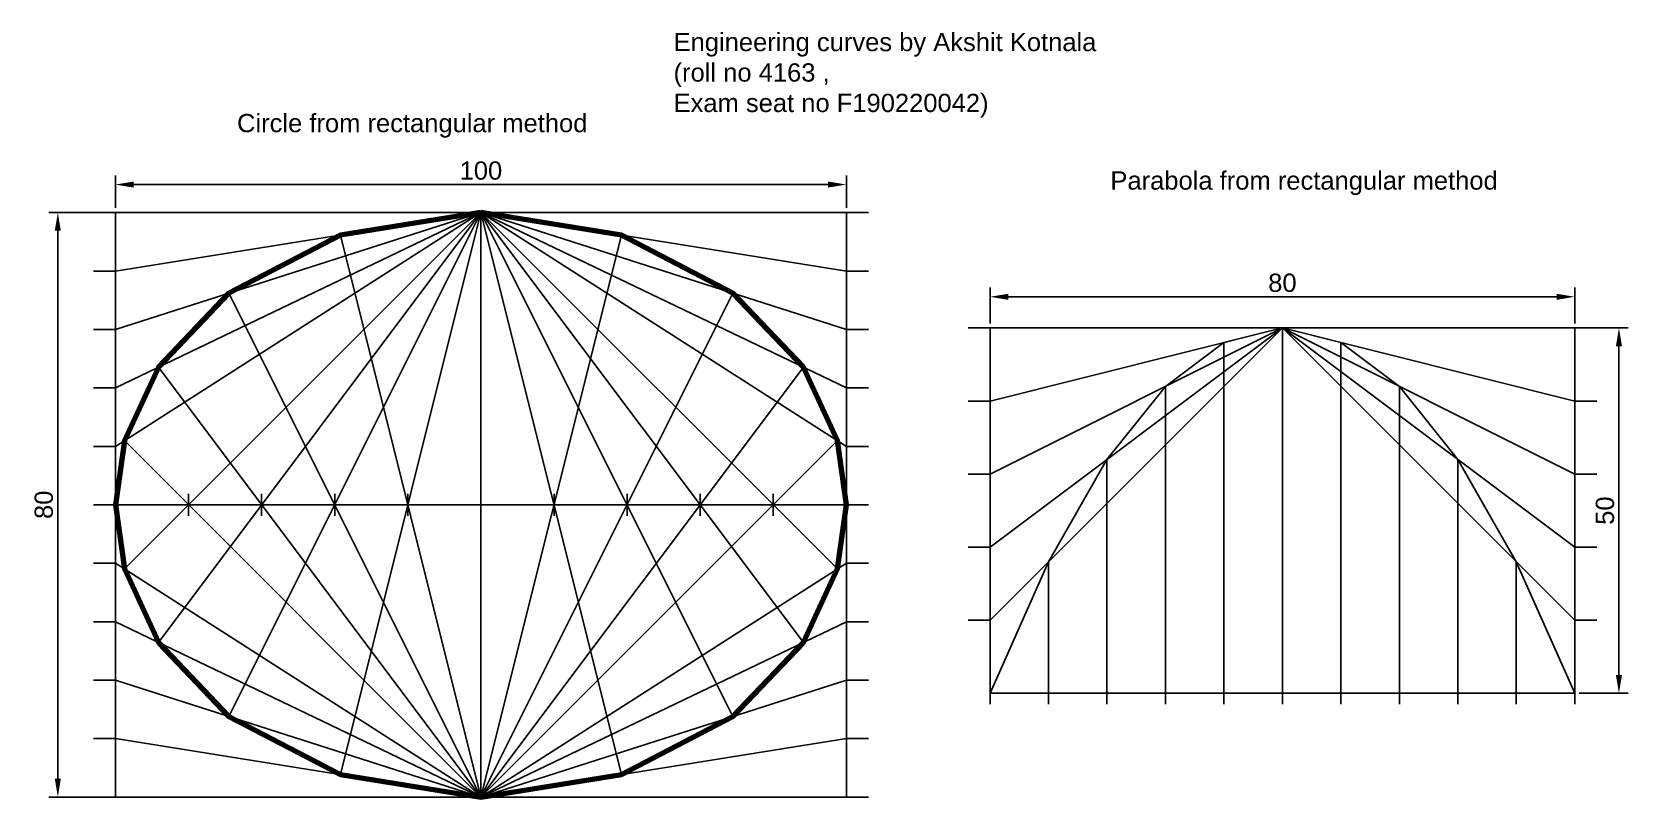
# Model space of a CAD drawing. Header units: millimetres. Extents: x 675 to 893, y 1292 to 1397.
import ezdxf

# ---------------------------------------------------------------- set-up
doc = ezdxf.new("R2010")
doc.units = ezdxf.units.MM
doc.styles.get("Standard").update_dxf_attribs({"font": 'arial.ttf'})
doc.dimstyles.new('ISO-25', dxfattribs={"dimtxt": 2.5, "dimasz": 2.5, "dimexe": 1.25, "dimexo": 0.625, "dimtad": 1, "dimtxsty": 'Standard', "dimcen": 2.5, "dimadec": 0, "dimazin": 0, "dimtfac": 1, "dimtmove": 0, "dimatfit": 3, "dimfxl": 1, "dimarcsym": 0})

# ---------------------------------------------------------------- blocks, each defined once
blk = doc.blocks.new('*D1')
at = {"color": 0, "lineweight": -2, "transparency": 16777216}
for p, q in [((685.36, 1371.96), (676.85, 1371.96)), ((678.1, 1369.46), (678.1, 1294.46)), ((685.36, 1291.96), (676.85, 1291.96))]:
    blk.add_line(p, q, dxfattribs=at)
at = {"color": 0, "transparency": 16777216}
for points in [[(677.68, 1369.46), (678.51, 1369.46), (678.1, 1371.96)], [(677.68, 1294.46), (678.51, 1294.46), (678.1, 1291.96)]]:
    blk.add_solid(points, dxfattribs=at)
at = {"layer": 'Defpoints', "color": 0, "transparency": 16777216}
for p in [(685.98, 1371.96), (678.1, 1291.96), (685.98, 1291.96)]:
    blk.add_point(p, dxfattribs=at)
at = {"color": 0, "transparency": 16777216, "insert": (676.19, 1331.96), "char_height": 2.5, "attachment_point": 5, "rotation": 90}
blk.add_mtext('80', dxfattribs=at)
blk = doc.blocks.new('*D2')
at = {"color": 0, "lineweight": -2, "transparency": 16777216}
for p, q in [((685.98, 1372.58), (685.98, 1377.04)), ((688.48, 1375.79), (783.48, 1375.79)), ((785.98, 1372.58), (785.98, 1377.04))]:
    blk.add_line(p, q, dxfattribs=at)
at = {"color": 0, "transparency": 16777216}
for points in [[(688.48, 1376.2), (688.48, 1375.37), (685.98, 1375.79)], [(783.48, 1376.2), (783.48, 1375.37), (785.98, 1375.79)]]:
    blk.add_solid(points, dxfattribs=at)
at = {"layer": 'Defpoints', "color": 0, "transparency": 16777216}
for p in [(785.98, 1375.79), (685.98, 1371.96), (785.98, 1371.96)]:
    blk.add_point(p, dxfattribs=at)
at = {"color": 0, "transparency": 16777216, "insert": (735.98, 1377.69), "char_height": 2.5, "attachment_point": 5}
blk.add_mtext('100', dxfattribs=at)
blk = doc.blocks.new('*D3')
at = {"color": 0, "lineweight": -2, "transparency": 16777216}
for p, q in [((805.63, 1356.79), (805.63, 1361.68)), ((885.63, 1356.79), (885.63, 1361.68)), ((808.13, 1360.43), (883.13, 1360.43))]:
    blk.add_line(p, q, dxfattribs=at)
at = {"color": 0, "transparency": 16777216}
for points in [[(808.13, 1360.84), (808.13, 1360.01), (805.63, 1360.43)], [(883.13, 1360.84), (883.13, 1360.01), (885.63, 1360.43)]]:
    blk.add_solid(points, dxfattribs=at)
at = {"layer": 'Defpoints', "color": 0, "transparency": 16777216}
for p in [(885.63, 1360.43), (805.63, 1356.16), (885.63, 1356.16)]:
    blk.add_point(p, dxfattribs=at)
at = {"color": 0, "transparency": 16777216, "insert": (845.63, 1362.33), "char_height": 2.5, "attachment_point": 5}
blk.add_mtext('80', dxfattribs=at)
blk = doc.blocks.new('*D4')
at = {"color": 0, "lineweight": -2, "transparency": 16777216}
for p, q in [((886.25, 1356.16), (892.92, 1356.16)), ((891.67, 1353.66), (891.67, 1308.66)), ((886.25, 1306.16), (892.92, 1306.16))]:
    blk.add_line(p, q, dxfattribs=at)
at = {"color": 0, "transparency": 16777216}
for points in [[(891.26, 1353.66), (892.09, 1353.66), (891.67, 1356.16)], [(891.26, 1308.66), (892.09, 1308.66), (891.67, 1306.16)]]:
    blk.add_solid(points, dxfattribs=at)
at = {"layer": 'Defpoints', "color": 0, "transparency": 16777216}
for p in [(885.63, 1356.16), (885.63, 1306.16), (891.67, 1306.16)]:
    blk.add_point(p, dxfattribs=at)
at = {"color": 0, "transparency": 16777216, "insert": (889.77, 1331.16), "char_height": 2.5, "attachment_point": 5, "rotation": 90}
blk.add_mtext('50', dxfattribs=at)

msp = doc.modelspace()

# ---------------------------------------------------------------- linework, layer by layer
for p, q in [((685.984, 1371.957), (682.984, 1371.957)), ((685.984, 1371.957), (785.984, 1371.957)), ((685.984, 1291.957), (685.984, 1371.957)), ((685.984, 1339.957), (735.984, 1371.957)), ((735.984, 1371.957), (685.984, 1347.957)), ((685.984, 1355.957), (735.984, 1371.957)), ((735.984, 1371.957), (685.984, 1363.957)), ((687.204, 1323.176), (735.984, 1371.957)), ((735.984, 1371.957), (691.867, 1313.133)), ((735.984, 1371.957), (701.501, 1302.991)), ((735.984, 1371.957), (716.753, 1295.034)), ((735.984, 1371.957), (735.984, 1291.957)), ((785.984, 1339.957), (735.984, 1371.957)), ((735.984, 1371.957), (785.984, 1347.957)), ((785.984, 1355.957), (735.984, 1371.957)), ((735.984, 1371.957), (785.984, 1363.957)), ((784.765, 1323.176), (735.984, 1371.957)), ((735.984, 1371.957), (780.102, 1313.133)), ((735.984, 1371.957), (770.467, 1302.991)), ((735.984, 1371.957), (755.215, 1295.034)), ((785.984, 1371.957), (785.984, 1291.957)), ((785.984, 1371.957), (788.984, 1371.957)), ((735.984, 1291.957), (716.753, 1368.88)), ((735.984, 1291.957), (755.215, 1368.88)), ((685.984, 1363.957), (682.984, 1363.957)), ((785.984, 1363.957), (788.984, 1363.957)), ((735.984, 1291.957), (701.501, 1360.922)), ((735.984, 1291.957), (770.467, 1360.922)), ((805.629, 1356.165), (802.629, 1356.165)), ((805.629, 1306.165), (805.629, 1356.165)), ((805.629, 1356.165), (885.629, 1356.165)), ((805.629, 1316.165), (845.629, 1356.165)), ((845.629, 1356.165), (805.629, 1326.165)), ((805.629, 1336.165), (845.629, 1356.165)), ((845.629, 1356.165), (805.629, 1346.165)), ((845.629, 1356.165), (845.629, 1304.665)), ((845.629, 1356.165), (885.629, 1316.165)), ((885.629, 1326.165), (845.629, 1356.165)), ((845.629, 1356.165), (885.629, 1336.165)), ((885.629, 1346.165), (845.629, 1356.165)), ((885.629, 1356.165), (885.629, 1306.165)), ((885.629, 1356.165), (888.629, 1356.165)), ((685.984, 1355.957), (682.984, 1355.957)), ((785.984, 1355.957), (788.984, 1355.957)), ((837.629, 1354.165), (837.629, 1304.665)), ((853.629, 1354.165), (853.629, 1304.665)), ((735.984, 1291.957), (691.867, 1350.78)), ((735.984, 1291.957), (780.102, 1350.78)), ((685.984, 1347.957), (682.984, 1347.957)), ((785.984, 1347.957), (788.984, 1347.957)), ((829.629, 1348.165), (829.629, 1304.665)), ((861.629, 1348.165), (861.629, 1304.665)), ((805.629, 1346.165), (802.629, 1346.165)), ((885.629, 1346.165), (888.629, 1346.165)), ((685.984, 1339.957), (682.984, 1339.957)), ((687.204, 1340.737), (735.984, 1291.957)), ((784.765, 1340.737), (735.984, 1291.957)), ((785.984, 1339.957), (788.984, 1339.957)), ((821.629, 1338.165), (821.629, 1304.665)), ((869.629, 1338.165), (869.629, 1304.665)), ((805.629, 1336.165), (802.629, 1336.165)), ((885.629, 1336.165), (888.629, 1336.165)), ((695.984, 1333.457), (695.984, 1330.457)), ((705.984, 1333.457), (705.984, 1330.457)), ((715.984, 1333.457), (715.984, 1330.457)), ((725.984, 1333.457), (725.984, 1330.457)), ((745.984, 1333.457), (745.984, 1330.457)), ((755.984, 1333.457), (755.984, 1330.457)), ((765.984, 1333.457), (765.984, 1330.457)), ((775.984, 1333.457), (775.984, 1330.457)), ((785.984, 1333.457), (785.984, 1330.457)), ((685.984, 1331.957), (682.984, 1331.957)), ((685.984, 1331.957), (785.984, 1331.957)), ((785.984, 1331.957), (788.984, 1331.957)), ((805.629, 1326.165), (802.629, 1326.165)), ((885.629, 1326.165), (888.629, 1326.165)), ((685.984, 1323.957), (682.984, 1323.957)), ((685.984, 1323.957), (735.984, 1291.957)), ((785.984, 1323.957), (735.984, 1291.957)), ((785.984, 1323.957), (788.984, 1323.957)), ((813.629, 1324.165), (813.629, 1304.665)), ((877.629, 1324.165), (877.629, 1304.665)), ((685.984, 1315.957), (682.984, 1315.957)), ((735.984, 1291.957), (685.984, 1315.957)), ((685.984, 1315.957), (685.984, 1307.957)), ((735.984, 1291.957), (785.984, 1315.957)), ((785.984, 1315.957), (788.984, 1315.957)), ((805.629, 1316.165), (802.629, 1316.165)), ((885.629, 1316.165), (888.629, 1316.165)), ((685.984, 1307.957), (682.984, 1307.957)), ((685.984, 1307.957), (735.984, 1291.957)), ((785.984, 1307.957), (735.984, 1291.957)), ((785.984, 1307.957), (788.984, 1307.957)), ((805.629, 1307.665), (805.629, 1304.665)), ((885.629, 1306.165), (805.629, 1306.165)), ((885.629, 1307.665), (885.629, 1304.665)), ((685.984, 1299.957), (682.984, 1299.957)), ((735.984, 1291.957), (685.984, 1299.957)), ((735.984, 1291.957), (785.984, 1299.957)), ((785.984, 1299.957), (788.984, 1299.957)), ((685.984, 1291.957), (682.984, 1291.957)), ((785.984, 1291.957), (685.984, 1291.957)), ((785.984, 1291.957), (788.984, 1291.957))]:
    msp.add_line(p, q)
at = {"color": 1, "lineweight": 106}
msp.add_lwpolyline([(735.984, 1371.957), (716.753, 1368.88), (701.501, 1360.922), (691.867, 1350.78), (687.204, 1340.737), (685.984, 1331.957), (687.204, 1323.176), (691.867, 1313.133), (701.501, 1302.991), (716.753, 1295.034), (735.984, 1291.957), (755.215, 1295.034), (770.467, 1302.991), (780.102, 1313.133), (784.765, 1323.176), (785.984, 1331.957), (784.765, 1340.737), (780.102, 1350.78), (770.467, 1360.922), (755.215, 1368.88), (735.984, 1371.957)], dxfattribs=at)
at = {"color": 1}
msp.add_lwpolyline([(805.629, 1306.165), (813.629, 1324.165), (821.629, 1338.165), (829.629, 1348.165), (837.629, 1354.165), (845.629, 1356.165), (853.629, 1354.165), (861.629, 1348.165), (869.629, 1338.165), (877.629, 1324.165), (885.629, 1306.165)], dxfattribs=at)

# ---------------------------------------------------------------- texts
at = {"char_height": 2.5, "attachment_point": 1}
for s, width, insert in [('Engineering curves by Akshit Kotnala\\P(roll no 4163 , \\PExam seat no F190220042)', 61.81642, (762.338, 1396.546)), ('Circle from rectangular method', 102.18957, (702.614, 1385.455)), ('Parabola from rectangular method', 59.76113, (822.099, 1377.593))]:
    msp.add_mtext_dynamic_manual_height_columns(s, width=width, gutter_width=12.5, heights=[0], dxfattribs=dict(at, insert=insert))

# ---------------------------------------------------------------- dimensions: what is measured, and where the dimension line sits
for base, p1, p2, picture, middle in [((785.984, 1375.786), (685.984, 1371.957), (785.984, 1371.957), '*D2', (735.984, 1377.687)), ((885.629, 1360.426), (805.629, 1356.165), (885.629, 1356.165), '*D3', (845.629, 1362.328))]:
    dim = msp.add_linear_dim(base=base, p1=p1, p2=p2, dimstyle='ISO-25')
    dim.commit()
    dim.dimension.update_dxf_attribs({"geometry": picture, "text_midpoint": middle})
for base, p1, p2, picture, middle in [((678.096, 1291.957), (685.984, 1371.957), (685.984, 1291.957), '*D1', (676.194, 1331.957)), ((891.672, 1306.165), (885.629, 1356.165), (885.629, 1306.165), '*D4', (889.771, 1331.165))]:
    dim = msp.add_linear_dim(base=base, p1=p1, p2=p2, angle=90, dimstyle='ISO-25')
    dim.commit()
    dim.dimension.update_dxf_attribs({"geometry": picture, "text_midpoint": middle})

doc.saveas('drawing.dxf')
